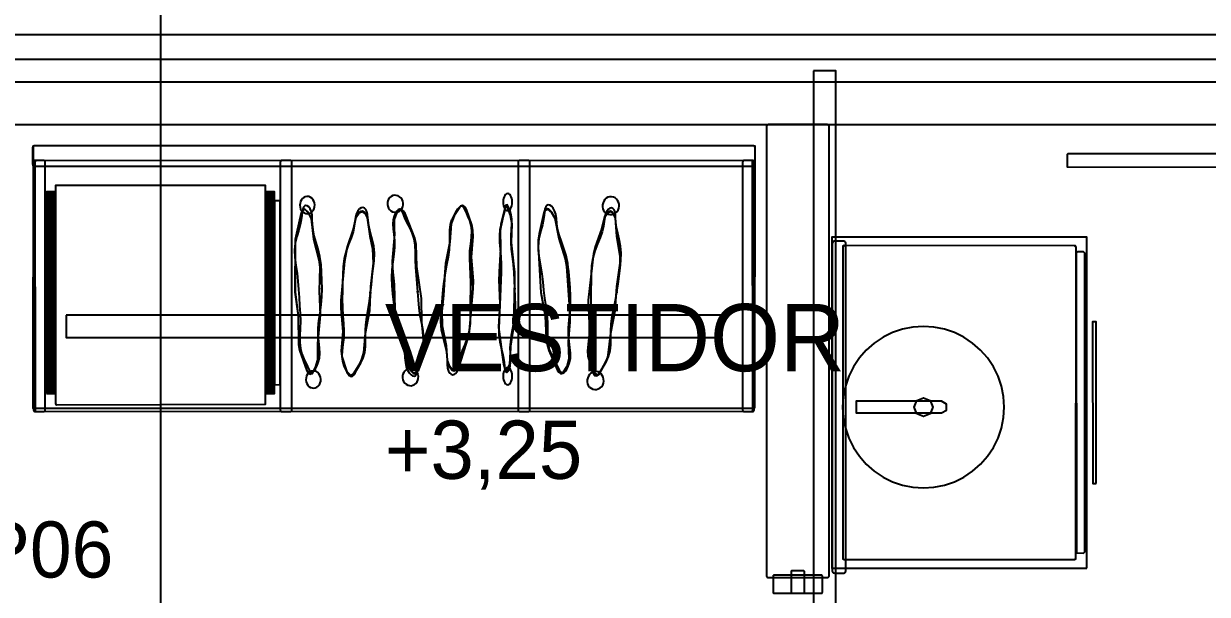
# Model space of a CAD drawing. Header units: metres. Extents: x 132.4 to 143.6, y -13.7 to 1.5.
# Drawn here: x 137.695 to 140.333, y -7.147 to -5.875 of the extents above; entities that cross this region are included whole.
import ezdxf

# ---------------------------------------------------------------- set-up
doc = ezdxf.new("R2010")
doc.units = ezdxf.units.M
for name, color, linetype in [('CORTE', 7, 'Continuous'), ('EJES', 3, 'Continuous'), ('TEXTOS', 7, 'Continuous'), ('VISTA', 8, 'Continuous')]:
    doc.layers.add(name, color=color, linetype=linetype)

msp = doc.modelspace()

# ---------------------------------------------------------------- linework, layer by layer
at = {"layer": 'CORTE'}
msp.add_lwpolyline([(139.3511, -6.1016), (139.3508, -6.1019), (139.3504, -6.1033), (139.35, -6.1045), (139.35, -6.6324), (139.35, -7.1055), (139.3504, -7.1069), (139.3508, -7.1081), (139.3511, -7.1084), (139.3513, -7.1087), (139.3516, -7.1089), (139.3519, -7.1092), (139.3533, -7.1096), (139.3545, -7.11), (139.4236, -7.11), (139.4855, -7.11), (139.4869, -7.1096), (139.4881, -7.1092), (139.4884, -7.1089), (139.4887, -7.1087), (139.4889, -7.1084), (139.4892, -7.1081), (139.4896, -7.1069), (139.49, -7.1055), (139.49, -6.6324), (139.49, -6.1045), (139.4896, -6.1033), (139.4892, -6.1019), (139.4889, -6.1016), (139.4887, -6.1013), (139.4884, -6.1011), (139.4881, -6.1008), (139.4869, -6.1004), (139.4855, -6.1), (139.4236, -6.1), (139.3545, -6.1), (139.3533, -6.1004), (139.3519, -6.1008), (139.3516, -6.1011), (139.3513, -6.1013), (139.3511, -6.1016)], close=True, dxfattribs=at)
at = {"layer": 'EJES'}
msp.add_line((138, 0.5), (138, -13.7), dxfattribs=at)
at = {"layer": 'VISTA'}
msp.add_lwpolyline([(134.0045, -6.1), (138.7513, -6.1), (141.4491, -6.1), (141.9955, -6.1), (141.997, -6.0995), (141.9981, -6.0992), (141.9984, -6.0989), (141.9987, -6.0987), (141.9989, -6.0984), (141.9992, -6.0981), (141.9995, -6.097), (142, -6.0955), (142, -6.018), (142, -5.9045), (141.9997, -5.9034), (141.9992, -5.9019), (141.999, -5.9017), (141.9987, -5.9013), (141.9984, -5.9011), (141.9981, -5.9008), (141.997, -5.9005), (141.9955, -5.9), (138.7513, -5.9), (134.0045, -5.9)], dxfattribs=at)
for points in [[(134.22, -5.955), (134.22, -6.005), (141.78, -6.005), (141.78, -5.955), (134.22, -5.955)], [(139.455, -5.98), (139.455, -8.54), (139.505, -8.54), (139.505, -5.98), (139.455, -5.98)], [(137.7158, -6.1487), (137.7156, -6.149), (137.7153, -6.15), (137.715, -6.151), (137.715, -6.1695), (137.715, -6.189), (137.7153, -6.19), (137.7156, -6.191), (137.7158, -6.1912), (137.716, -6.1915), (137.7162, -6.1917), (137.7165, -6.1919), (137.7175, -6.1922), (137.7185, -6.1925), (138.4997, -6.1925), (139.3215, -6.1925), (139.3225, -6.1922), (139.3235, -6.1919), (139.3237, -6.1917), (139.324, -6.1915), (139.3242, -6.1912), (139.3244, -6.191), (139.3247, -6.19), (139.325, -6.189), (139.325, -6.1695), (139.325, -6.151), (139.3247, -6.15), (139.3244, -6.149), (139.3242, -6.1487), (139.324, -6.1485), (139.3237, -6.1483), (139.3235, -6.1481), (139.3225, -6.1478), (139.3215, -6.1475), (138.4997, -6.1475), (137.7185, -6.1475), (137.7175, -6.1478), (137.7165, -6.1481), (137.7162, -6.1483), (137.716, -6.1485), (137.7158, -6.1487)], [(139.324, -6.7325), (139.325, -6.1485), (137.716, -6.1475), (137.7153, -6.7322), (139.324, -6.7325)], [(140.5783, -6.195), (140.58, -6.1933), (140.58, -6.1667), (140.5783, -6.165), (140.0217, -6.165), (140.02, -6.1667), (140.0203, -6.1943), (140.5783, -6.195)], [(137.7178, -6.1812), (137.7176, -6.1815), (137.7173, -6.1825), (137.717, -6.1835), (137.717, -6.453), (137.717, -6.7365), (137.7173, -6.7375), (137.7176, -6.7385), (137.7178, -6.7387), (137.718, -6.739), (137.7182, -6.7392), (137.7185, -6.7394), (137.7195, -6.7397), (137.7205, -6.74), (137.7298, -6.74), (137.7395, -6.74), (137.7405, -6.7397), (137.7415, -6.7394), (137.7417, -6.7392), (137.742, -6.739), (137.7422, -6.7387), (137.7424, -6.7385), (137.7427, -6.7375), (137.743, -6.7365), (137.743, -6.453), (137.743, -6.1835), (137.7427, -6.1825), (137.7424, -6.1815), (137.7422, -6.1812), (137.742, -6.181), (137.7417, -6.1808), (137.7415, -6.1806), (137.7405, -6.1803), (137.7395, -6.18), (137.7298, -6.18), (137.7205, -6.18), (137.7195, -6.1803), (137.7185, -6.1806), (137.7182, -6.1808), (137.718, -6.181), (137.7178, -6.1812)], [(137.7235, -6.74), (139.3185, -6.7394), (139.32, -6.7365), (139.3194, -6.1815), (139.3165, -6.18), (137.7215, -6.1806), (137.7206, -6.1815), (137.72, -6.1835), (137.7206, -6.7385), (137.7235, -6.74)], [(137.7235, -6.74), (139.3185, -6.7394), (139.32, -6.7365), (139.3194, -6.1815), (139.3165, -6.18), (137.7215, -6.1806), (137.7206, -6.1815), (137.72, -6.1835), (137.7206, -6.7385), (137.7235, -6.74)], [(137.7217, -6.181), (137.7217, -6.1817), (137.721, -6.1817), (137.7217, -6.181)], [(137.7217, -6.181), (137.7217, -6.1817), (137.721, -6.1817), (137.7217, -6.181)], [(137.721, -6.1814), (137.7213, -6.1813), (137.721, -6.1814), (137.721, -6.1814)], [(137.721, -6.1814), (137.7213, -6.1813), (137.721, -6.1814), (137.721, -6.1814)], [(138.2678, -6.1812), (138.2676, -6.1815), (138.2673, -6.1825), (138.267, -6.1835), (138.267, -6.453), (138.267, -6.7365), (138.2673, -6.7375), (138.2676, -6.7385), (138.2678, -6.7387), (138.268, -6.739), (138.2682, -6.7392), (138.2685, -6.7394), (138.2695, -6.7397), (138.2705, -6.74), (138.2798, -6.74), (138.2895, -6.74), (138.2905, -6.7397), (138.2915, -6.7394), (138.2917, -6.7392), (138.292, -6.739), (138.2922, -6.7387), (138.2924, -6.7385), (138.2927, -6.7375), (138.293, -6.7365), (138.293, -6.453), (138.293, -6.1835), (138.2927, -6.1825), (138.2924, -6.1815), (138.2922, -6.1812), (138.292, -6.181), (138.2917, -6.1808), (138.2915, -6.1806), (138.2905, -6.1803), (138.2895, -6.18), (138.2798, -6.18), (138.2705, -6.18), (138.2695, -6.1803), (138.2685, -6.1806), (138.2682, -6.1808), (138.268, -6.181), (138.2678, -6.1812)], [(138.7978, -6.1812), (138.7976, -6.1815), (138.7973, -6.1825), (138.797, -6.1835), (138.797, -6.453), (138.797, -6.7365), (138.7973, -6.7375), (138.7976, -6.7385), (138.7978, -6.7387), (138.798, -6.739), (138.7982, -6.7392), (138.7985, -6.7394), (138.7995, -6.7397), (138.8005, -6.74), (138.8098, -6.74), (138.8195, -6.74), (138.8205, -6.7397), (138.8215, -6.7394), (138.8217, -6.7392), (138.822, -6.739), (138.8222, -6.7387), (138.8224, -6.7385), (138.8227, -6.7375), (138.823, -6.7365), (138.823, -6.453), (138.823, -6.1835), (138.8227, -6.1825), (138.8224, -6.1815), (138.8222, -6.1812), (138.822, -6.181), (138.8217, -6.1808), (138.8215, -6.1806), (138.8205, -6.1803), (138.8195, -6.18), (138.8098, -6.18), (138.8005, -6.18), (138.7995, -6.1803), (138.7985, -6.1806), (138.7982, -6.1808), (138.798, -6.181), (138.7978, -6.1812)], [(139.2978, -6.1812), (139.2976, -6.1815), (139.2973, -6.1825), (139.297, -6.1835), (139.297, -6.453), (139.297, -6.7365), (139.2973, -6.7375), (139.2976, -6.7385), (139.2978, -6.7387), (139.298, -6.739), (139.2982, -6.7392), (139.2985, -6.7394), (139.2995, -6.7397), (139.3005, -6.74), (139.3098, -6.74), (139.3195, -6.74), (139.3205, -6.7397), (139.3215, -6.7394), (139.3217, -6.7392), (139.322, -6.739), (139.3222, -6.7387), (139.3224, -6.7385), (139.3227, -6.7375), (139.323, -6.7365), (139.323, -6.453), (139.323, -6.1835), (139.3227, -6.1825), (139.3224, -6.1815), (139.3222, -6.1812), (139.322, -6.181), (139.3217, -6.1808), (139.3215, -6.1806), (139.3205, -6.1803), (139.3195, -6.18), (139.3098, -6.18), (139.3005, -6.18), (139.2995, -6.1803), (139.2985, -6.1806), (139.2982, -6.1808), (139.298, -6.181), (139.2978, -6.1812)], [(139.3183, -6.181), (139.319, -6.1817), (139.3183, -6.1817), (139.3183, -6.181)], [(139.3183, -6.181), (139.319, -6.1817), (139.3183, -6.1817), (139.3183, -6.181)], [(137.746, -6.6999), (137.7479, -6.7), (137.748, -6.2501), (137.7461, -6.2501), (137.746, -6.6999)], [(137.746, -6.6999), (137.7479, -6.7), (137.748, -6.2501), (137.7461, -6.2501), (137.746, -6.6999)], [(137.746, -6.6999), (137.7479, -6.7), (137.748, -6.2501), (137.7461, -6.2501), (137.746, -6.6999)], [(137.748, -6.6999), (137.7579, -6.7), (137.758, -6.2501), (137.7481, -6.2501), (137.748, -6.6999)], [(137.748, -6.6999), (137.7579, -6.7), (137.758, -6.2501), (137.7481, -6.2501), (137.748, -6.6999)], [(137.748, -6.6999), (137.7579, -6.7), (137.758, -6.2501), (137.7481, -6.2501), (137.748, -6.6999)], [(137.748, -6.6999), (137.7579, -6.7), (137.758, -6.2501), (137.7481, -6.2501), (137.748, -6.6999)], [(137.748, -6.6999), (137.7579, -6.7), (137.758, -6.2501), (137.7481, -6.2501), (137.748, -6.6999)], [(137.748, -6.6999), (137.7579, -6.7), (137.758, -6.2501), (137.7481, -6.2501), (137.748, -6.6999)], [(137.752, -6.6999), (137.7539, -6.7), (137.754, -6.2501), (137.7521, -6.2501), (137.752, -6.6999)], [(137.752, -6.6999), (137.7539, -6.7), (137.754, -6.2501), (137.7521, -6.2501), (137.752, -6.6999)], [(137.752, -6.6999), (137.7539, -6.7), (137.754, -6.2501), (137.7521, -6.2501), (137.752, -6.6999)], [(137.754, -6.6999), (137.7629, -6.7), (137.763, -6.2501), (137.7541, -6.2501), (137.754, -6.6999)], [(137.754, -6.6999), (137.7629, -6.7), (137.763, -6.2501), (137.7541, -6.2501), (137.754, -6.6999)], [(137.754, -6.6999), (137.7629, -6.7), (137.763, -6.2501), (137.7541, -6.2501), (137.754, -6.6999)], [(137.754, -6.6999), (137.7629, -6.7), (137.763, -6.2501), (137.7541, -6.2501), (137.754, -6.6999)], [(137.754, -6.6999), (137.7629, -6.7), (137.763, -6.2501), (137.7541, -6.2501), (137.754, -6.6999)], [(137.754, -6.6999), (137.7629, -6.7), (137.763, -6.2501), (137.7541, -6.2501), (137.754, -6.6999)], [(137.758, -6.6999), (137.7619, -6.7), (137.762, -6.2501), (137.7581, -6.2501), (137.758, -6.6999)], [(137.758, -6.6999), (137.7619, -6.7), (137.762, -6.2501), (137.7581, -6.2501), (137.758, -6.6999)], [(137.758, -6.6999), (137.7619, -6.7), (137.762, -6.2501), (137.7581, -6.2501), (137.758, -6.6999)], [(137.758, -6.6999), (137.7619, -6.7), (137.762, -6.2501), (137.7581, -6.2501), (137.758, -6.6999)], [(137.758, -6.6999), (137.7619, -6.7), (137.762, -6.2501), (137.7581, -6.2501), (137.758, -6.6999)], [(137.758, -6.6999), (137.7619, -6.7), (137.762, -6.2501), (137.7581, -6.2501), (137.758, -6.6999)], [(137.762, -6.6999), (137.7639, -6.7), (137.764, -6.2501), (137.7621, -6.2501), (137.762, -6.6999)], [(137.762, -6.6999), (137.7639, -6.7), (137.764, -6.2501), (137.7621, -6.2501), (137.762, -6.6999)], [(137.762, -6.6999), (137.7639, -6.7), (137.764, -6.2501), (137.7621, -6.2501), (137.762, -6.6999)], [(137.7662, -6.7238), (137.769, -6.725), (138.2338, -6.7238), (138.2338, -6.2362), (137.7662, -6.2362), (137.7662, -6.7238)], [(137.7662, -6.7238), (137.769, -6.725), (138.2338, -6.7238), (138.2338, -6.2362), (137.7662, -6.2362), (137.7662, -6.7238)], [(137.7662, -6.7238), (137.769, -6.725), (138.2338, -6.7238), (138.2338, -6.2362), (137.7662, -6.2362), (137.7662, -6.7238)], [(137.7667, -6.2367), (137.7665, -6.2372), (137.7665, -6.2365), (137.7667, -6.2367)], [(137.7667, -6.2367), (137.7665, -6.2372), (137.7665, -6.2365), (137.7667, -6.2367)], [(137.7667, -6.2367), (137.7665, -6.2372), (137.7665, -6.2365), (137.7667, -6.2367)], [(138.2333, -6.2367), (138.2328, -6.2365), (138.2335, -6.2365), (138.2333, -6.2367)], [(138.2333, -6.2367), (138.2328, -6.2365), (138.2335, -6.2365), (138.2333, -6.2367)], [(138.2333, -6.2367), (138.2328, -6.2365), (138.2335, -6.2365), (138.2333, -6.2367)], [(138.236, -6.6999), (138.2379, -6.7), (138.238, -6.2501), (138.2361, -6.2501), (138.236, -6.6999)], [(138.236, -6.6999), (138.2379, -6.7), (138.238, -6.2501), (138.2361, -6.2501), (138.236, -6.6999)], [(138.236, -6.6999), (138.2379, -6.7), (138.238, -6.2501), (138.2361, -6.2501), (138.236, -6.6999)], [(138.237, -6.6999), (138.2459, -6.7), (138.246, -6.2501), (138.2371, -6.2501), (138.237, -6.6999)], [(138.237, -6.6999), (138.2459, -6.7), (138.246, -6.2501), (138.2371, -6.2501), (138.237, -6.6999)], [(138.237, -6.6999), (138.2459, -6.7), (138.246, -6.2501), (138.2371, -6.2501), (138.237, -6.6999)], [(138.237, -6.6999), (138.2459, -6.7), (138.246, -6.2501), (138.2371, -6.2501), (138.237, -6.6999)], [(138.237, -6.6999), (138.2459, -6.7), (138.246, -6.2501), (138.2371, -6.2501), (138.237, -6.6999)], [(138.237, -6.6999), (138.2459, -6.7), (138.246, -6.2501), (138.2371, -6.2501), (138.237, -6.6999)], [(138.238, -6.6999), (138.2419, -6.7), (138.242, -6.2501), (138.2381, -6.2501), (138.238, -6.6999)], [(138.238, -6.6999), (138.2419, -6.7), (138.242, -6.2501), (138.2381, -6.2501), (138.238, -6.6999)], [(138.238, -6.6999), (138.2419, -6.7), (138.242, -6.2501), (138.2381, -6.2501), (138.238, -6.6999)], [(138.238, -6.6999), (138.2419, -6.7), (138.242, -6.2501), (138.2381, -6.2501), (138.238, -6.6999)], [(138.238, -6.6999), (138.2419, -6.7), (138.242, -6.2501), (138.2381, -6.2501), (138.238, -6.6999)], [(138.238, -6.6999), (138.2419, -6.7), (138.242, -6.2501), (138.2381, -6.2501), (138.238, -6.6999)], [(138.242, -6.6999), (138.2519, -6.7), (138.252, -6.2501), (138.2421, -6.2501), (138.242, -6.6999)], [(138.242, -6.6999), (138.2519, -6.7), (138.252, -6.2501), (138.2421, -6.2501), (138.242, -6.6999)], [(138.242, -6.6999), (138.2519, -6.7), (138.252, -6.2501), (138.2421, -6.2501), (138.242, -6.6999)], [(138.242, -6.6999), (138.2519, -6.7), (138.252, -6.2501), (138.2421, -6.2501), (138.242, -6.6999)], [(138.242, -6.6999), (138.2519, -6.7), (138.252, -6.2501), (138.2421, -6.2501), (138.242, -6.6999)], [(138.242, -6.6999), (138.2519, -6.7), (138.252, -6.2501), (138.2421, -6.2501), (138.242, -6.6999)], [(138.246, -6.6999), (138.2479, -6.7), (138.248, -6.2501), (138.2461, -6.2501), (138.246, -6.6999)], [(138.246, -6.6999), (138.2479, -6.7), (138.248, -6.2501), (138.2461, -6.2501), (138.246, -6.6999)], [(138.246, -6.6999), (138.2479, -6.7), (138.248, -6.2501), (138.2461, -6.2501), (138.246, -6.6999)], [(138.252, -6.6999), (138.2539, -6.7), (138.254, -6.2501), (138.2521, -6.2501), (138.252, -6.6999)], [(138.252, -6.6999), (138.2539, -6.7), (138.254, -6.2501), (138.2521, -6.2501), (138.252, -6.6999)], [(138.252, -6.6999), (138.2539, -6.7), (138.254, -6.2501), (138.2521, -6.2501), (138.252, -6.6999)], [(137.743, -6.6799), (137.7459, -6.68), (137.746, -6.2701), (137.7431, -6.2701), (137.743, -6.6799)], [(137.743, -6.6799), (137.7459, -6.68), (137.746, -6.2701), (137.7431, -6.2701), (137.743, -6.6799)], [(137.743, -6.6799), (137.7459, -6.68), (137.746, -6.2701), (137.7431, -6.2701), (137.743, -6.6799)], [(137.765, -6.6799), (137.765, -6.2701), (137.764, -6.2701), (137.765, -6.6799)], [(137.765, -6.6799), (137.765, -6.2701), (137.764, -6.2701), (137.765, -6.6799)], [(137.765, -6.6799), (137.765, -6.2701), (137.764, -6.2701), (137.765, -6.6799)], [(138.236, -6.6799), (138.236, -6.2701), (138.235, -6.2701), (138.236, -6.6799)], [(138.236, -6.6799), (138.236, -6.2701), (138.235, -6.2701), (138.236, -6.6799)], [(138.236, -6.6799), (138.236, -6.2701), (138.235, -6.2701), (138.236, -6.6799)], [(138.254, -6.6799), (138.2669, -6.68), (138.267, -6.2701), (138.2541, -6.2701), (138.254, -6.6799)], [(138.254, -6.6799), (138.2669, -6.68), (138.267, -6.2701), (138.2541, -6.2701), (138.254, -6.6799)], [(138.254, -6.6799), (138.2669, -6.68), (138.267, -6.2701), (138.2541, -6.2701), (138.254, -6.6799)], [(138.3227, -6.2608), (138.3193, -6.2624), (138.3163, -6.2648), (138.3139, -6.2679), (138.3121, -6.2716), (138.3109, -6.2757), (138.3105, -6.28), (138.311, -6.2842), (138.3123, -6.2883), (138.3144, -6.2919), (138.3173, -6.2948), (138.3205, -6.297), (138.3241, -6.2983), (138.3278, -6.2987), (138.3314, -6.2981), (138.3349, -6.2965), (138.338, -6.2941), (138.3406, -6.291), (138.3425, -6.2873), (138.3435, -6.2832), (138.3437, -6.2789), (138.343, -6.2747), (138.3416, -6.2707), (138.3395, -6.2671), (138.3369, -6.2641), (138.3337, -6.2619), (138.3302, -6.2606), (138.3264, -6.2602), (138.3227, -6.2608)], [(138.5176, -6.2585), (138.514, -6.2603), (138.5108, -6.2628), (138.5083, -6.2661), (138.5065, -6.2698), (138.5056, -6.2739), (138.5055, -6.2782), (138.5063, -6.2823), (138.508, -6.2862), (138.5104, -6.2896), (138.5134, -6.2923), (138.5169, -6.2943), (138.5208, -6.2954), (138.5248, -6.2955), (138.5287, -6.2947), (138.5323, -6.293), (138.5354, -6.2904), (138.5379, -6.2872), (138.5397, -6.2834), (138.5407, -6.2793), (138.5408, -6.2751), (138.54, -6.2709), (138.5383, -6.267), (138.5359, -6.2636), (138.5328, -6.2609), (138.5293, -6.2589), (138.5254, -6.2579), (138.5215, -6.2577), (138.5176, -6.2585)], [(138.7713, -6.2544), (138.7691, -6.2558), (138.7672, -6.2581), (138.7656, -6.2611), (138.7644, -6.2647), (138.7636, -6.2687), (138.7634, -6.2729), (138.7636, -6.2771), (138.7644, -6.2811), (138.7656, -6.2846), (138.7672, -6.2877), (138.7691, -6.2899), (138.7713, -6.2914), (138.7736, -6.2919), (138.7759, -6.2914), (138.7781, -6.2899), (138.7801, -6.2877), (138.7817, -6.2846), (138.7828, -6.2811), (138.7836, -6.2771), (138.7838, -6.2729), (138.7836, -6.2687), (138.7828, -6.2647), (138.7817, -6.2611), (138.7801, -6.2581), (138.7781, -6.2558), (138.7759, -6.2544), (138.7736, -6.2539), (138.7713, -6.2544)], [(139.0007, -6.2609), (138.9966, -6.262), (138.993, -6.2641), (138.9901, -6.267), (138.9879, -6.2706), (138.9862, -6.2746), (138.9852, -6.279), (138.9848, -6.2834), (138.9855, -6.2877), (138.9873, -6.2917), (138.9901, -6.2951), (138.9937, -6.2978), (138.9976, -6.2997), (139.0016, -6.3005), (139.0057, -6.3004), (139.0096, -6.2992), (139.0135, -6.2972), (139.017, -6.2943), (139.0198, -6.2908), (139.0216, -6.2867), (139.0221, -6.2823), (139.0217, -6.2778), (139.0203, -6.2734), (139.0183, -6.2695), (139.0158, -6.2661), (139.0128, -6.2635), (139.0091, -6.2617), (139.005, -6.2608), (139.0007, -6.2609)], [(138.3214, -6.2813), (138.319, -6.2842), (138.3172, -6.2888), (138.3159, -6.295), (138.3151, -6.3029), (138.3138, -6.3124), (138.3115, -6.3233), (138.3079, -6.3357), (138.3037, -6.3494), (138.3003, -6.3643), (138.2989, -6.38), (138.2997, -6.3965), (138.3019, -6.4137), (138.3044, -6.4313), (138.3063, -6.4493), (138.3076, -6.4675), (138.3088, -6.4857), (138.3101, -6.5037), (138.3114, -6.5214), (138.312, -6.5386), (138.3116, -6.5551), (138.3107, -6.5709), (138.3105, -6.5856), (138.3119, -6.5992), (138.3152, -6.6114), (138.3197, -6.6222), (138.3242, -6.6314), (138.3279, -6.6391), (138.3305, -6.6452), (138.3327, -6.6496), (138.3348, -6.6523), (138.3372, -6.6532), (138.3398, -6.6521), (138.3424, -6.6493), (138.3452, -6.6447), (138.3484, -6.6384), (138.3515, -6.6304), (138.354, -6.6208), (138.355, -6.6098), (138.3543, -6.5975), (138.3525, -6.584), (138.3511, -6.5694), (138.3512, -6.5537), (138.353, -6.5372), (138.3557, -6.5199), (138.3582, -6.5021), (138.3596, -6.4839), (138.3599, -6.4657), (138.3596, -6.4474), (138.3589, -6.4294), (138.3577, -6.4117), (138.3554, -6.3945), (138.3517, -6.3781), (138.3471, -6.3626), (138.3428, -6.348), (138.3399, -6.3346), (138.3386, -6.3224), (138.3383, -6.3115), (138.3378, -6.3021), (138.3363, -6.2943), (138.3337, -6.2881), (138.3305, -6.2837), (138.3272, -6.2811), (138.3242, -6.2803), (138.3214, -6.2813)], [(138.2997, -6.4735), (138.3069, -6.5267), (138.3073, -6.5901), (138.31, -6.6034), (138.326, -6.649), (138.3285, -6.6533), (138.3343, -6.6568), (138.3268, -6.6486), (138.3081, -6.59), (138.3076, -6.5267), (138.3005, -6.4735), (138.3005, -6.3568), (138.31, -6.3202), (138.3142, -6.297), (138.3173, -6.291), (138.3214, -6.289), (138.3294, -6.2965), (138.3356, -6.31), (138.3409, -6.3554), (138.3527, -6.4013), (138.3548, -6.4182), (138.3537, -6.4716), (138.356, -6.525), (138.3496, -6.5885), (138.3499, -6.6248), (138.3447, -6.6418), (138.3369, -6.6558), (138.3454, -6.6422), (138.3507, -6.6249), (138.3504, -6.5886), (138.3568, -6.525), (138.3544, -6.4716), (138.3556, -6.4181), (138.3535, -6.4011), (138.3417, -6.3552), (138.3363, -6.3097), (138.3301, -6.2961), (138.3214, -6.2883), (138.3183, -6.2893), (138.3156, -6.2921), (138.3135, -6.2967), (138.3027, -6.3431), (138.2998, -6.3566), (138.2997, -6.4735)], [(138.3156, -6.2922), (138.3172, -6.2911), (138.3162, -6.2926), (138.3156, -6.2922)], [(138.3173, -6.291), (138.3184, -6.2893), (138.3188, -6.29), (138.3173, -6.291)], [(138.3188, -6.2899), (138.3188, -6.29), (138.3188, -6.29), (138.3188, -6.2899)], [(138.4017, -6.5104), (138.4061, -6.5616), (138.4029, -6.6049), (138.4038, -6.6172), (138.4064, -6.6282), (138.4154, -6.652), (138.4207, -6.6596), (138.4241, -6.6607), (138.4274, -6.66), (138.4303, -6.6575), (138.4414, -6.64), (138.4505, -6.6204), (138.4531, -6.6084), (138.457, -6.5652), (138.4664, -6.5149), (138.4684, -6.4609), (138.475, -6.4089), (138.4753, -6.3925), (138.4734, -6.3768), (138.4669, -6.3484), (138.4617, -6.308), (138.4561, -6.2969), (138.4498, -6.2929), (138.4462, -6.2935), (138.4425, -6.296), (138.4354, -6.3062), (138.4291, -6.3336), (138.4156, -6.3727), (138.412, -6.3881), (138.4101, -6.4043), (138.4016, -6.4924), (138.4017, -6.5104)], [(138.4161, -6.6516), (138.4046, -6.617), (138.4069, -6.5616), (138.4024, -6.4925), (138.4109, -6.4044), (138.4164, -6.373), (138.4298, -6.3338), (138.4362, -6.3065), (138.443, -6.2966), (138.4497, -6.2937), (138.4555, -6.2975), (138.4609, -6.3082), (138.4662, -6.3485), (138.4726, -6.3769), (138.4742, -6.4088), (138.4677, -6.4609), (138.4656, -6.5148), (138.4562, -6.5651), (138.4524, -6.6083), (138.4456, -6.6306), (138.4297, -6.6569), (138.4241, -6.6599), (138.4161, -6.6516)], [(138.4511, -6.2851), (138.4509, -6.285), (138.4474, -6.2857), (138.4437, -6.2882), (138.44, -6.2926), (138.4369, -6.2986), (138.4347, -6.3065), (138.4333, -6.3159), (138.4318, -6.3268), (138.4292, -6.3391), (138.4249, -6.3525), (138.4193, -6.367), (138.4137, -6.3825), (138.4124, -6.3876), (138.4094, -6.399), (138.407, -6.4163), (138.4061, -6.4342), (138.4057, -6.4525), (138.4052, -6.4709), (138.4049, -6.4894), (138.4053, -6.5078), (138.4065, -6.5258), (138.408, -6.5433), (138.4089, -6.5601), (138.4084, -6.5759), (138.4066, -6.5906), (138.4049, -6.6043), (138.4044, -6.6167), (138.4058, -6.6279), (138.4088, -6.6377), (138.4125, -6.646), (138.4159, -6.6525), (138.4189, -6.6573), (138.4217, -6.6603), (138.4244, -6.6615), (138.4246, -6.6615), (138.4276, -6.6608), (138.4305, -6.6583), (138.4335, -6.654), (138.437, -6.648), (138.4414, -6.6404), (138.4466, -6.6312), (138.4516, -6.6204), (138.4553, -6.6082), (138.457, -6.5945), (138.4571, -6.5796), (138.4568, -6.5636), (138.457, -6.5586), (138.4575, -6.5469), (138.4596, -6.5296), (138.4626, -6.5118), (138.4656, -6.4937), (138.468, -6.4753), (138.4699, -6.457), (138.4719, -6.4388), (138.4742, -6.421), (138.4761, -6.4037), (138.4767, -6.3869), (138.4752, -6.3709), (138.4719, -6.3558), (138.468, -6.3418), (138.4647, -6.3291), (138.4628, -6.318), (138.4619, -6.3084), (138.4611, -6.3004), (138.4597, -6.294), (138.4574, -6.2893), (138.4543, -6.2862), (138.4511, -6.2851)], [(138.4444, -6.2953), (138.443, -6.2965), (138.4426, -6.296), (138.4444, -6.2953)], [(138.4448, -6.295), (138.4463, -6.2936), (138.4465, -6.2943), (138.4448, -6.295)], [(138.4467, -6.2942), (138.4467, -6.2943), (138.4465, -6.2943), (138.4467, -6.2942)], [(138.5294, -6.2898), (138.5265, -6.2928), (138.5236, -6.2976), (138.5207, -6.304), (138.5185, -6.3121), (138.5176, -6.3217), (138.5182, -6.3326), (138.5199, -6.3449), (138.5214, -6.3583), (138.5215, -6.3731), (138.52, -6.389), (138.5175, -6.4058), (138.5154, -6.4234), (138.5146, -6.4413), (138.5153, -6.4595), (138.5169, -6.4777), (138.5189, -6.4959), (138.5212, -6.5139), (138.5244, -6.5315), (138.5287, -6.5485), (138.5338, -6.5646), (138.5387, -6.5799), (138.5422, -6.5944), (138.5441, -6.6078), (138.5448, -6.62), (138.5456, -6.6309), (138.5474, -6.6403), (138.5505, -6.6479), (138.5544, -6.6538), (138.5583, -6.658), (138.5618, -6.6605), (138.5649, -6.6612), (138.5676, -6.66), (138.5698, -6.6571), (138.5715, -6.6524), (138.5727, -6.6461), (138.5741, -6.6382), (138.5762, -6.6286), (138.5793, -6.6173), (138.5829, -6.6047), (138.5857, -6.5908), (138.5865, -6.5759), (138.5851, -6.5602), (138.582, -6.5438), (138.5788, -6.5267), (138.5762, -6.5091), (138.5746, -6.4911), (138.5732, -6.4728), (138.5717, -6.4545), (138.5701, -6.4365), (138.5688, -6.4188), (138.5682, -6.4015), (138.5681, -6.3849), (138.5674, -6.3692), (138.5652, -6.3546), (138.561, -6.3413), (138.5555, -6.3294), (138.55, -6.3189), (138.5455, -6.3099), (138.5423, -6.3023), (138.54, -6.2963), (138.5377, -6.292), (138.5352, -6.2894), (138.5323, -6.2887), (138.5294, -6.2898)], [(138.5162, -6.4045), (138.5223, -6.5107), (138.5248, -6.5281), (138.5388, -6.5759), (138.5461, -6.6262), (138.5495, -6.6353), (138.5573, -6.6485), (138.5636, -6.6552), (138.5667, -6.6559), (138.5668, -6.6559), (138.5699, -6.6547), (138.5724, -6.6517), (138.5742, -6.647), (138.5855, -6.5998), (138.5867, -6.5862), (138.5826, -6.5401), (138.5818, -6.4876), (138.5715, -6.4167), (138.5698, -6.3678), (138.5666, -6.3535), (138.5467, -6.3018), (138.5441, -6.2958), (138.5378, -6.2892), (138.5347, -6.2885), (138.5346, -6.2885), (138.5318, -6.2896), (138.526, -6.2973), (138.523, -6.3038), (138.5208, -6.3118), (138.5201, -6.3212), (138.5212, -6.3441), (138.5162, -6.4045)], [(138.5395, -6.5757), (138.5255, -6.5279), (138.5231, -6.5106), (138.5212, -6.4566), (138.5175, -6.4215), (138.5169, -6.4045), (138.5217, -6.3576), (138.5216, -6.312), (138.5267, -6.2978), (138.5347, -6.2893), (138.5404, -6.2922), (138.546, -6.3021), (138.5658, -6.3538), (138.569, -6.368), (138.5707, -6.4168), (138.581, -6.4876), (138.5818, -6.5401), (138.5859, -6.5862), (138.5821, -6.6121), (138.5734, -6.6468), (138.5694, -6.654), (138.564, -6.6545), (138.5612, -6.6521), (138.5469, -6.626), (138.5395, -6.5757)], [(138.5319, -6.29), (138.5319, -6.29), (138.5321, -6.2898), (138.5319, -6.29)], [(138.5331, -6.2896), (138.5323, -6.2902), (138.5321, -6.2898), (138.5331, -6.2896)], [(138.5346, -6.2886), (138.5347, -6.2893), (138.5335, -6.2894), (138.5346, -6.2886)], [(138.5347, -6.2885), (138.5347, -6.2885), (138.5347, -6.2885), (138.5347, -6.2885)], [(138.5378, -6.2892), (138.5378, -6.2892), (138.5378, -6.2892), (138.5378, -6.2892)], [(138.6709, -6.2813), (138.6682, -6.2821), (138.6654, -6.2846), (138.662, -6.2889), (138.658, -6.2949), (138.6534, -6.3026), (138.6489, -6.3118), (138.6488, -6.3121), (138.6454, -6.3226), (138.6438, -6.3349), (138.6437, -6.3486), (138.6439, -6.3635), (138.6433, -6.3794), (138.641, -6.396), (138.6376, -6.4133), (138.6341, -6.4311), (138.6314, -6.4493), (138.6295, -6.4678), (138.628, -6.4863), (138.6262, -6.5046), (138.6247, -6.5225), (138.6243, -6.54), (138.6257, -6.5568), (138.629, -6.5729), (138.6329, -6.588), (138.6362, -6.602), (138.6381, -6.6146), (138.6386, -6.6257), (138.6389, -6.6352), (138.6399, -6.6432), (138.642, -6.6495), (138.6448, -6.654), (138.6471, -6.656), (138.648, -6.6568), (138.6512, -6.6579), (138.6544, -6.6572), (138.6577, -6.6547), (138.6607, -6.6504), (138.6631, -6.6444), (138.6648, -6.6365), (138.6665, -6.6271), (138.6666, -6.6267), (138.6691, -6.6162), (138.6733, -6.6039), (138.6788, -6.5904), (138.6843, -6.5758), (138.6884, -6.5601), (138.6905, -6.5435), (138.691, -6.526), (138.6909, -6.508), (138.6911, -6.4896), (138.6914, -6.471), (138.6915, -6.4525), (138.6908, -6.4341), (138.6897, -6.416), (138.689, -6.3984), (138.6896, -6.3816), (138.6913, -6.3658), (138.6932, -6.351), (138.6938, -6.3373), (138.6924, -6.3249), (138.6892, -6.3137), (138.6852, -6.304), (138.6815, -6.296), (138.6785, -6.2896), (138.6759, -6.285), (138.6743, -6.2832), (138.6735, -6.2823), (138.6709, -6.2813)], [(138.6266, -6.5162), (138.626, -6.5332), (138.6276, -6.5497), (138.6365, -6.5936), (138.6388, -6.626), (138.644, -6.6402), (138.6503, -6.6477), (138.6536, -6.6488), (138.6572, -6.648), (138.6603, -6.6449), (138.6572, -6.648), (138.6493, -6.6457), (138.6447, -6.6397), (138.6396, -6.6258), (138.6373, -6.5935), (138.6284, -6.5496), (138.6273, -6.5163), (138.6317, -6.4811), (138.6355, -6.4098), (138.6452, -6.3614), (138.6486, -6.3215), (138.6554, -6.3019), (138.6667, -6.2839), (138.6593, -6.294), (138.6548, -6.3015), (138.6478, -6.3213), (138.6444, -6.3612), (138.6348, -6.4096), (138.6266, -6.5162)], [(138.6593, -6.294), (138.6593, -6.294), (138.6593, -6.294), (138.6593, -6.294)], [(138.6608, -6.6455), (138.6667, -6.6352), (138.6876, -6.5684), (138.6968, -6.4664), (138.6972, -6.4483), (138.6932, -6.3957), (138.6967, -6.3495), (138.6961, -6.336), (138.6936, -6.3237), (138.6817, -6.2891), (138.6792, -6.2845), (138.6762, -6.2816), (138.6729, -6.2805), (138.6697, -6.2813), (138.6673, -6.2844), (138.6697, -6.2813), (138.6757, -6.2823), (138.681, -6.2895), (138.6953, -6.3361), (138.6924, -6.3957), (138.696, -6.4664), (138.6868, -6.5682), (138.6608, -6.6455)], [(138.6762, -6.2817), (138.6762, -6.2817), (138.6762, -6.2816), (138.6762, -6.2817)], [(138.7545, -6.4282), (138.7562, -6.5), (138.7534, -6.5508), (138.7543, -6.5664), (138.7645, -6.6342), (138.7674, -6.6448), (138.7692, -6.6475), (138.771, -6.6485), (138.7712, -6.6485), (138.773, -6.6475), (138.7749, -6.6448), (138.7788, -6.6342), (138.7808, -6.5942), (138.7873, -6.5509), (138.7895, -6.446), (138.7893, -6.4282), (138.7877, -6.4106), (138.7833, -6.3773), (138.7825, -6.3619), (138.7834, -6.3218), (138.7821, -6.311), (138.7779, -6.294), (138.7746, -6.2834), (138.7712, -6.2797), (138.7691, -6.2807), (138.7678, -6.2834), (138.7584, -6.3218), (138.7564, -6.3474), (138.7574, -6.3774), (138.7545, -6.4282)], [(138.7883, -6.5372), (138.7902, -6.52), (138.7908, -6.5022), (138.7905, -6.4841), (138.7898, -6.4658), (138.789, -6.4475), (138.788, -6.4294), (138.7865, -6.4116), (138.7844, -6.3943), (138.7824, -6.3778), (138.7812, -6.3621), (138.7812, -6.3474), (138.7821, -6.3339), (138.7829, -6.3216), (138.7829, -6.3106), (138.7816, -6.3012), (138.7794, -6.2934), (138.7771, -6.2872), (138.775, -6.2828), (138.7732, -6.28), (138.7715, -6.2791), (138.7699, -6.2801), (138.7687, -6.283), (138.7685, -6.2836), (138.7675, -6.2875), (138.7663, -6.2937), (138.7645, -6.3015), (138.762, -6.3109), (138.7591, -6.3218), (138.7565, -6.3341), (138.7551, -6.3477), (138.7554, -6.3624), (138.7568, -6.378), (138.7577, -6.3871), (138.7584, -6.3945), (138.7592, -6.4117), (138.7591, -6.4294), (138.7583, -6.4475), (138.7575, -6.4658), (138.7568, -6.4841), (138.7563, -6.5021), (138.7555, -6.5199), (138.7545, -6.5371), (138.7538, -6.5537), (138.7542, -6.5694), (138.7561, -6.5842), (138.759, -6.5977), (138.7622, -6.61), (138.7646, -6.6209), (138.766, -6.6303), (138.7667, -6.6381), (138.7672, -6.6443), (138.7682, -6.6488), (138.7696, -6.6516), (138.7715, -6.6525), (138.7735, -6.6516), (138.7754, -6.6488), (138.7757, -6.6482), (138.7774, -6.6443), (138.779, -6.6381), (138.7801, -6.6302), (138.7803, -6.6208), (138.7798, -6.6099), (138.7795, -6.5976), (138.7803, -6.5841), (138.7824, -6.5694), (138.7854, -6.5537), (138.7869, -6.5448), (138.7883, -6.5372)], [(138.7681, -6.6443), (138.7653, -6.634), (138.7542, -6.5508), (138.757, -6.5), (138.755, -6.446), (138.7582, -6.3774), (138.7575, -6.334), (138.7685, -6.2838), (138.771, -6.2805), (138.7793, -6.3019), (138.7826, -6.3219), (138.7817, -6.3619), (138.7887, -6.446), (138.7865, -6.5508), (138.7801, -6.5942), (138.778, -6.634), (138.7718, -6.6475), (138.7681, -6.6443)], [(138.7694, -6.2809), (138.7693, -6.2811), (138.7693, -6.2811), (138.7694, -6.2809)], [(138.7701, -6.2807), (138.7698, -6.281), (138.7696, -6.2808), (138.7701, -6.2807)], [(138.7705, -6.2805), (138.7708, -6.2801), (138.771, -6.2805), (138.7705, -6.2805)], [(138.7713, -6.2798), (138.7711, -6.2798), (138.7712, -6.2797), (138.7713, -6.2798)], [(138.8473, -6.4744), (138.8572, -6.5272), (138.8595, -6.576), (138.8614, -6.5904), (138.8653, -6.6036), (138.8847, -6.6481), (138.8877, -6.6523), (138.891, -6.6548), (138.8942, -6.6554), (138.8942, -6.6554), (138.8971, -6.6543), (138.8997, -6.6513), (138.9059, -6.6402), (138.9088, -6.6321), (138.9104, -6.6226), (138.9089, -6.5862), (138.9126, -6.5395), (138.9128, -6.5223), (138.9058, -6.4157), (138.9025, -6.3988), (138.888, -6.3536), (138.8824, -6.3177), (138.8796, -6.3086), (138.872, -6.2953), (138.8653, -6.2887), (138.8621, -6.288), (138.8588, -6.2893), (138.856, -6.2922), (138.8539, -6.2969), (138.8438, -6.344), (138.8416, -6.3577), (138.8412, -6.3723), (138.8473, -6.4744)], [(138.9075, -6.4095), (138.904, -6.3923), (138.899, -6.376), (138.8934, -6.3606), (138.8884, -6.3462), (138.885, -6.3328), (138.8832, -6.3205), (138.8822, -6.3095), (138.8807, -6.3001), (138.8782, -6.2923), (138.8747, -6.2863), (138.8709, -6.2821), (138.8673, -6.2796), (138.864, -6.279), (138.8609, -6.2802), (138.8584, -6.2832), (138.8565, -6.288), (138.8554, -6.2944), (138.8546, -6.3024), (138.8534, -6.312), (138.851, -6.3233), (138.8476, -6.336), (138.844, -6.3501), (138.8418, -6.3652), (138.8417, -6.3723), (138.8417, -6.3811), (138.8436, -6.3977), (138.8467, -6.4149), (138.8496, -6.4325), (138.8519, -6.4506), (138.8538, -6.4689), (138.856, -6.4872), (138.8585, -6.5053), (138.8595, -6.5128), (138.8608, -6.5231), (138.8623, -6.5404), (138.8626, -6.5571), (138.8627, -6.573), (138.8636, -6.5879), (138.8664, -6.6014), (138.8711, -6.6135), (138.8766, -6.6241), (138.8817, -6.6332), (138.8857, -6.6408), (138.8887, -6.6468), (138.8913, -6.6511), (138.894, -6.6537), (138.8968, -6.6544), (138.8996, -6.6532), (138.9024, -6.6502), (138.9053, -6.6453), (138.9085, -6.6388), (138.9115, -6.6305), (138.9135, -6.6207), (138.9138, -6.6096), (138.9124, -6.5972), (138.9103, -6.5837), (138.9089, -6.5689), (138.9089, -6.5619), (138.9089, -6.5531), (138.9104, -6.5362), (138.9123, -6.5186), (138.9135, -6.5005), (138.9135, -6.4822), (138.9125, -6.4638), (138.9112, -6.4454), (138.9097, -6.4273), (138.9087, -6.4195), (138.9075, -6.4095)], [(138.866, -6.6033), (138.8602, -6.5759), (138.8579, -6.5271), (138.8481, -6.4743), (138.842, -6.3723), (138.8446, -6.3442), (138.8506, -6.3207), (138.8547, -6.2972), (138.8577, -6.2911), (138.8622, -6.2888), (138.8714, -6.2958), (138.8789, -6.3089), (138.8873, -6.3538), (138.9017, -6.3991), (138.905, -6.4158), (138.9121, -6.5224), (138.9081, -6.5862), (138.9097, -6.6225), (138.9052, -6.6398), (138.8955, -6.6544), (138.8914, -6.6541), (138.8854, -6.6477), (138.866, -6.6033)], [(138.8534, -6.3034), (138.8534, -6.3034), (138.8534, -6.3034), (138.8534, -6.3034)], [(138.8566, -6.2927), (138.8563, -6.2924), (138.856, -6.2923), (138.8576, -6.2911), (138.8566, -6.2927)], [(138.8563, -6.2925), (138.8563, -6.2925), (138.8563, -6.2924), (138.8563, -6.2925)], [(138.8578, -6.291), (138.8588, -6.2893), (138.859, -6.2896), (138.8593, -6.2899), (138.8578, -6.291)], [(138.8591, -6.2896), (138.8591, -6.2896), (138.859, -6.2896), (138.8591, -6.2896)], [(138.8593, -6.2899), (138.8593, -6.2899), (138.8593, -6.2899), (138.8593, -6.2899)], [(138.8621, -6.2881), (138.8621, -6.2881), (138.8621, -6.288), (138.8621, -6.2881)], [(138.8653, -6.2887), (138.8653, -6.2887), (138.8653, -6.2887), (138.8653, -6.2887)], [(138.956, -6.5611), (138.9515, -6.6042), (138.9523, -6.6166), (138.9626, -6.6516), (138.9674, -6.6592), (138.9706, -6.6604), (138.9737, -6.6597), (138.9765, -6.6572), (138.9794, -6.653), (138.9924, -6.6309), (138.9964, -6.6204), (138.9989, -6.6084), (139.0033, -6.5653), (139.0135, -6.5151), (139.0166, -6.4612), (139.0242, -6.4093), (139.0246, -6.3929), (139.0228, -6.3771), (139.0172, -6.3487), (139.0137, -6.3082), (139.0086, -6.2971), (139.0028, -6.293), (138.9993, -6.2936), (138.9957, -6.296), (138.9891, -6.3061), (138.9825, -6.3335), (138.9685, -6.3724), (138.9649, -6.3877), (138.9532, -6.4919), (138.956, -6.5611)], [(138.9633, -6.6512), (138.9531, -6.6164), (138.9522, -6.6042), (138.9568, -6.5611), (138.954, -6.4919), (138.9657, -6.3878), (138.9692, -6.3726), (138.9833, -6.3337), (138.9898, -6.3064), (138.9962, -6.2967), (139.0026, -6.2938), (139.0079, -6.2977), (139.0129, -6.3085), (139.0164, -6.3488), (139.0238, -6.3929), (139.0234, -6.4092), (139.0158, -6.4611), (139.0127, -6.515), (139.0025, -6.5651), (138.9957, -6.6202), (138.9787, -6.6525), (138.9748, -6.6581), (138.9706, -6.6596), (138.9633, -6.6512)], [(139.0014, -6.2864), (138.998, -6.2888), (138.9947, -6.2931), (138.9919, -6.299), (138.9898, -6.3068), (138.9884, -6.3161), (138.9868, -6.3268), (138.984, -6.3389), (138.9794, -6.352), (138.9736, -6.3662), (138.9677, -6.3815), (138.9631, -6.3977), (138.9605, -6.4147), (138.9595, -6.4324), (138.9593, -6.4505), (138.9591, -6.4688), (138.9589, -6.487), (138.959, -6.5052), (138.9595, -6.523), (138.9602, -6.5403), (138.9602, -6.5568), (138.959, -6.5724), (138.9568, -6.5869), (138.9548, -6.6004), (138.954, -6.6127), (138.9552, -6.6238), (138.958, -6.6335), (138.9614, -6.6417), (138.9646, -6.6482), (138.9674, -6.653), (138.9698, -6.656), (138.9723, -6.6572), (138.9751, -6.6565), (138.9778, -6.654), (138.9808, -6.6497), (138.9844, -6.6439), (138.9888, -6.6364), (138.9938, -6.6274), (138.9986, -6.6168), (139.0021, -6.6047), (139.0037, -6.5912), (139.0037, -6.5764), (139.0035, -6.5607), (139.0042, -6.5442), (139.0064, -6.5271), (139.0099, -6.5097), (139.0137, -6.4919), (139.0169, -6.4738), (139.0196, -6.4558), (139.022, -6.4379), (139.0243, -6.4203), (139.0261, -6.4032), (139.0266, -6.3866), (139.0252, -6.3708), (139.0222, -6.3558), (139.0188, -6.3419), (139.016, -6.3294), (139.0146, -6.3184), (139.0142, -6.3089), (139.0139, -6.301), (139.0129, -6.2947), (139.0109, -6.29), (139.0081, -6.287), (139.0048, -6.2857), (139.0014, -6.2864)], [(138.9958, -6.2961), (138.9976, -6.2953), (138.9962, -6.2966), (138.9958, -6.2961)], [(138.9979, -6.2951), (138.9993, -6.2937), (138.9994, -6.294), (138.9996, -6.2944), (138.9979, -6.2951)], [(138.9996, -6.294), (138.9996, -6.294), (138.9994, -6.294), (138.9996, -6.294)], [(138.9997, -6.2943), (138.9997, -6.2944), (138.9996, -6.2944), (138.9997, -6.2943)], [(138.5523, -6.3183), (138.5523, -6.3183), (138.5523, -6.3183), (138.5523, -6.3183)], [(138.7829, -6.3213), (138.7829, -6.3213), (138.7829, -6.3213), (138.7829, -6.3213)], [(138.9877, -6.3139), (138.9877, -6.3139), (138.9877, -6.3139), (138.9877, -6.3139)], [(138.9829, -6.3336), (138.9829, -6.3336), (138.9829, -6.3336), (138.9829, -6.3336)], [(139.0164, -6.3488), (139.0164, -6.3488), (139.0164, -6.3488), (139.0164, -6.3488)], [(140.0641, -7.0892), (140.0641, -6.3508), (139.4959, -6.3509), (139.4959, -7.0891), (140.0641, -7.0892)], [(138.6416, -6.3766), (138.6416, -6.3766), (138.6416, -6.3766), (138.6416, -6.3766)], [(138.8416, -6.3577), (138.8416, -6.3577), (138.8416, -6.3577), (138.8416, -6.3577)], [(139.498, -6.3617), (139.4978, -6.3619), (139.4972, -6.3638), (139.497, -6.3645), (139.497, -6.8997), (139.497, -7.0955), (139.4976, -7.0974), (139.4978, -7.0981), (139.4982, -7.0985), (139.4983, -7.0987), (139.4987, -7.099), (139.4989, -7.0992), (139.5008, -7.0998), (139.5015, -7.1), (139.5169, -7.1), (139.5225, -7.1), (139.5244, -7.0994), (139.5251, -7.0992), (139.5255, -7.0988), (139.5257, -7.0987), (139.5258, -7.0985), (139.5262, -7.0981), (139.5264, -7.0974), (139.527, -7.0955), (139.527, -6.8997), (139.527, -6.3645), (139.5268, -6.3638), (139.5262, -6.3619), (139.526, -6.3617), (139.5257, -6.3613), (139.5255, -6.3612), (139.5251, -6.3608), (139.5244, -6.3606), (139.5225, -6.36), (139.5169, -6.36), (139.5015, -6.36), (139.5008, -6.3602), (139.4989, -6.3608), (139.4987, -6.361), (139.4983, -6.3613), (139.498, -6.3617)], [(139.5235, -7.07), (140.0365, -7.07), (140.0394, -7.0685), (140.04, -6.3735), (140.0385, -6.3706), (139.5235, -6.37), (139.5206, -6.3715), (139.5206, -7.0685), (139.5235, -7.07)], [(139.5217, -6.371), (139.5217, -6.3717), (139.521, -6.3717), (139.5217, -6.371)], [(140.0383, -6.371), (140.039, -6.3717), (140.0383, -6.3717), (140.0383, -6.371)], [(140.057, -7.056), (140.06, -7.053), (140.06, -6.387), (140.057, -6.384), (140.043, -6.384), (140.04, -6.387), (140.0409, -7.0551), (140.057, -7.056)], [(140.057, -7.056), (140.06, -7.053), (140.06, -6.387), (140.057, -6.384), (140.043, -6.384), (140.04, -6.387), (140.0409, -7.0551), (140.057, -7.056)], [(138.7877, -6.4106), (138.7877, -6.4106), (138.7877, -6.4106), (138.7877, -6.4106)], [(138.9051, -6.4158), (138.9051, -6.4158), (138.905, -6.4158), (138.9051, -6.4158)], [(138.5204, -6.4567), (138.5204, -6.4567), (138.5204, -6.4567), (138.5204, -6.4567)], [(138.3596, -6.4667), (138.3605, -6.4662), (138.3605, -6.4652), (138.3596, -6.4647), (138.3587, -6.4652), (138.3587, -6.4662), (138.3596, -6.4667)], [(138.4677, -6.4763), (138.4685, -6.4758), (138.4685, -6.4748), (138.4677, -6.4743), (138.4668, -6.4748), (138.4668, -6.4758), (138.4677, -6.4763)], [(138.4672, -6.4789), (138.4672, -6.4789), (138.4672, -6.4789), (138.4672, -6.4789)], [(138.5729, -6.4738), (138.5738, -6.4733), (138.5738, -6.4723), (138.5729, -6.4718), (138.572, -6.4723), (138.572, -6.4733), (138.5729, -6.4738)], [(138.6918, -6.472), (138.6926, -6.4715), (138.6926, -6.4705), (138.6918, -6.47), (138.6909, -6.4705), (138.6909, -6.4715), (138.6918, -6.472)], [(138.7895, -6.4668), (138.7903, -6.4663), (138.7903, -6.4653), (138.7895, -6.4648), (138.7886, -6.4653), (138.7886, -6.4663), (138.7895, -6.4668)], [(138.9122, -6.4648), (138.913, -6.4643), (138.913, -6.4633), (138.9122, -6.4628), (138.9113, -6.4633), (138.9113, -6.4643), (138.9122, -6.4648)], [(139.0166, -6.4748), (139.0175, -6.4743), (139.0175, -6.4733), (139.0166, -6.4728), (139.0157, -6.4733), (139.0157, -6.4743), (139.0166, -6.4748)], [(137.79, -6.525), (137.79, -6.575), (139.25, -6.575), (139.25, -6.525), (137.79, -6.525)], [(138.6266, -6.5162), (138.6266, -6.5162), (138.6266, -6.5162), (138.6266, -6.5162)], [(139.0098, -6.5323), (139.0098, -6.5323), (139.0098, -6.5323), (139.0098, -6.5323)], [(140.085, -6.9), (140.085, -6.54), (140.077, -6.54), (140.0775, -6.9), (140.085, -6.9)], [(140.085, -6.9), (140.085, -6.54), (140.077, -6.54), (140.0775, -6.9), (140.085, -6.9)], [(139.5337, -6.6611), (139.5261, -6.6834), (139.5215, -6.7065), (139.52, -6.73), (139.5215, -6.7535), (139.5261, -6.7766), (139.5337, -6.7989), (139.5441, -6.82), (139.5572, -6.8396), (139.5727, -6.8573), (139.5904, -6.8728), (139.61, -6.8859), (139.6311, -6.8963), (139.6534, -6.9039), (139.6765, -6.9085), (139.7, -6.91), (139.7235, -6.9085), (139.7466, -6.9039), (139.7689, -6.8963), (139.79, -6.8859), (139.8096, -6.8728), (139.8273, -6.8573), (139.8428, -6.8396), (139.8559, -6.82), (139.8663, -6.7989), (139.8739, -6.7766), (139.8785, -6.7535), (139.88, -6.73), (139.8785, -6.7065), (139.8739, -6.6834), (139.8663, -6.6611), (139.8559, -6.64), (139.8428, -6.6204), (139.8273, -6.6027), (139.8096, -6.5872), (139.79, -6.5741), (139.7689, -6.5637), (139.7466, -6.5561), (139.7235, -6.5515), (139.7, -6.55), (139.6765, -6.5515), (139.6534, -6.5561), (139.6311, -6.5637), (139.61, -6.5741), (139.5904, -6.5872), (139.5727, -6.6027), (139.5572, -6.6204), (139.5441, -6.64), (139.5337, -6.6611)], [(138.7574, -6.5807), (138.7574, -6.5807), (138.7574, -6.5807), (138.7574, -6.5807)], [(138.6708, -6.6183), (138.6708, -6.6184), (138.6708, -6.6183), (138.6708, -6.6183)], [(138.9981, -6.6083), (138.9981, -6.6083), (138.9981, -6.6083), (138.9981, -6.6083)], [(138.4072, -6.6279), (138.4072, -6.6279), (138.4072, -6.6279), (138.4072, -6.6279)], [(138.5514, -6.6452), (138.5478, -6.6469), (138.5446, -6.6495), (138.5421, -6.6527), (138.5403, -6.6565), (138.5394, -6.6606), (138.5393, -6.6648), (138.5402, -6.669), (138.5418, -6.6729), (138.5442, -6.6763), (138.5472, -6.679), (138.5508, -6.681), (138.5546, -6.6821), (138.5586, -6.6822), (138.5625, -6.6814), (138.5661, -6.6797), (138.5692, -6.6771), (138.5717, -6.6739), (138.5735, -6.6701), (138.5745, -6.666), (138.5746, -6.6618), (138.5738, -6.6576), (138.5722, -6.6537), (138.5697, -6.6503), (138.5667, -6.6476), (138.5631, -6.6456), (138.5593, -6.6445), (138.5553, -6.6444), (138.5514, -6.6452)], [(138.5542, -6.6423), (138.5542, -6.6423), (138.5542, -6.6423), (138.5542, -6.6423)], [(138.5555, -6.6451), (138.5555, -6.6451), (138.5555, -6.6451), (138.5555, -6.6451)], [(138.7713, -6.6426), (138.7691, -6.644), (138.7672, -6.6463), (138.7656, -6.6493), (138.7644, -6.6529), (138.7636, -6.6569), (138.7634, -6.6611), (138.7636, -6.6652), (138.7644, -6.6692), (138.7656, -6.6728), (138.7672, -6.6758), (138.7691, -6.6781), (138.7713, -6.6795), (138.7736, -6.68), (138.776, -6.6795), (138.7781, -6.6781), (138.7801, -6.6758), (138.7817, -6.6728), (138.7828, -6.6692), (138.7836, -6.6652), (138.7838, -6.6611), (138.7836, -6.6569), (138.7828, -6.6529), (138.7817, -6.6493), (138.7801, -6.6463), (138.7781, -6.644), (138.7759, -6.6426), (138.7736, -6.6421), (138.7713, -6.6426)], [(138.9917, -6.6306), (138.9917, -6.6306), (138.9917, -6.6306), (138.9917, -6.6306)], [(138.3363, -6.6498), (138.3329, -6.6514), (138.3299, -6.6538), (138.3275, -6.6569), (138.3257, -6.6606), (138.3245, -6.6647), (138.3241, -6.669), (138.3246, -6.6733), (138.3259, -6.6773), (138.328, -6.6809), (138.3308, -6.6839), (138.3341, -6.686), (138.3377, -6.6873), (138.3414, -6.6877), (138.345, -6.6871), (138.3485, -6.6855), (138.3516, -6.6831), (138.3542, -6.68), (138.3561, -6.6762), (138.3571, -6.6721), (138.3572, -6.6679), (138.3566, -6.6636), (138.3552, -6.6596), (138.3531, -6.656), (138.3505, -6.6531), (138.3473, -6.6509), (138.3438, -6.6496), (138.34, -6.6492), (138.3363, -6.6498)], [(138.4269, -6.6594), (138.4269, -6.6593), (138.4271, -6.6593), (138.4269, -6.6594)], [(138.4284, -6.6586), (138.4274, -6.6599), (138.4271, -6.6593), (138.4284, -6.6586)], [(138.4287, -6.6583), (138.4297, -6.657), (138.43, -6.6573), (138.4287, -6.6583)], [(138.4298, -6.657), (138.4298, -6.657), (138.4297, -6.657), (138.4298, -6.657)], [(138.4301, -6.6572), (138.4301, -6.6572), (138.43, -6.6573), (138.4301, -6.6572)], [(138.5667, -6.6558), (138.5668, -6.6558), (138.5667, -6.6559), (138.5667, -6.6558)], [(138.5668, -6.6558), (138.5668, -6.6551), (138.568, -6.6549), (138.5668, -6.6558)], [(138.5697, -6.6545), (138.5697, -6.6545), (138.5685, -6.6548), (138.5697, -6.6545)], [(138.5698, -6.6543), (138.5698, -6.6543), (138.5697, -6.6545), (138.5698, -6.6543)], [(138.6503, -6.6476), (138.6503, -6.6476), (138.6503, -6.6477), (138.6503, -6.6476)], [(138.6508, -6.6471), (138.6508, -6.647), (138.6508, -6.6471), (138.6508, -6.6471)], [(138.7713, -6.6481), (138.7709, -6.6479), (138.7713, -6.6481), (138.7713, -6.6481)], [(138.7709, -6.6483), (138.771, -6.6484), (138.771, -6.6485), (138.7709, -6.6483)], [(138.7712, -6.6477), (138.7717, -6.6477), (138.7713, -6.6481), (138.7712, -6.6477)], [(138.7726, -6.6474), (138.7721, -6.6475), (138.7724, -6.6471), (138.7726, -6.6474)], [(138.891, -6.6547), (138.891, -6.6547), (138.891, -6.6548), (138.891, -6.6547)], [(138.8954, -6.6545), (138.8942, -6.6554), (138.8942, -6.6546), (138.8954, -6.6545)], [(138.8942, -6.6554), (138.8942, -6.6554), (138.8942, -6.6554), (138.8942, -6.6554)], [(138.8968, -6.654), (138.897, -6.6542), (138.8956, -6.6544), (138.8966, -6.6536), (138.8968, -6.654)], [(138.8966, -6.6536), (138.8966, -6.6536), (138.8966, -6.6536), (138.8966, -6.6536)], [(138.8969, -6.6539), (138.8969, -6.6539), (138.8968, -6.654), (138.8969, -6.6539)], [(138.9666, -6.6509), (138.9625, -6.6521), (138.9589, -6.6542), (138.956, -6.6571), (138.9538, -6.6607), (138.9521, -6.6648), (138.951, -6.6692), (138.9507, -6.6736), (138.9513, -6.678), (138.9531, -6.682), (138.956, -6.6854), (138.9595, -6.6881), (138.9635, -6.69), (138.9675, -6.6908), (138.9715, -6.6906), (138.9755, -6.6895), (138.9794, -6.6874), (138.9829, -6.6845), (138.9857, -6.6809), (138.9874, -6.6768), (138.988, -6.6723), (138.9875, -6.6678), (138.9862, -6.6635), (138.9842, -6.6595), (138.9817, -6.6561), (138.9786, -6.6535), (138.975, -6.6517), (138.9709, -6.6508), (138.9666, -6.6509)], [(138.9732, -6.659), (138.9732, -6.659), (138.9734, -6.659), (138.9732, -6.659)], [(138.9746, -6.6583), (138.9737, -6.6596), (138.9734, -6.659), (138.9746, -6.6583)], [(138.9764, -6.6572), (138.9749, -6.658), (138.9759, -6.6567), (138.9764, -6.6572)], [(137.7667, -6.7233), (137.7672, -6.7235), (137.7665, -6.7235), (137.7667, -6.7233)], [(137.7667, -6.7233), (137.7672, -6.7235), (137.7665, -6.7235), (137.7667, -6.7233)], [(137.7667, -6.7233), (137.7672, -6.7235), (137.7665, -6.7235), (137.7667, -6.7233)], [(138.2335, -6.7235), (138.2328, -6.7235), (138.2333, -6.7233), (138.2335, -6.7235)], [(138.2335, -6.7235), (138.2328, -6.7235), (138.2333, -6.7233), (138.2335, -6.7235)], [(138.2335, -6.7235), (138.2328, -6.7235), (138.2333, -6.7233), (138.2335, -6.7235)], [(139.74, -6.743), (139.7513, -6.7365), (139.7513, -6.7235), (139.74, -6.717), (139.55, -6.717), (139.55, -6.743), (139.74, -6.743)], [(139.6852, -6.7448), (139.679, -6.73), (139.6852, -6.7152), (139.7, -6.709), (139.7148, -6.7152), (139.721, -6.73), (139.7148, -6.7448), (139.7, -6.751), (139.6852, -6.7448)], [(137.7217, -6.7383), (137.7217, -6.739), (137.721, -6.7383), (137.7217, -6.7383)], [(137.7217, -6.7383), (137.7217, -6.739), (137.721, -6.7383), (137.7217, -6.7383)], [(139.319, -6.7383), (139.3183, -6.739), (139.3183, -6.7383), (139.319, -6.7383)], [(139.319, -6.7383), (139.3183, -6.739), (139.3183, -6.7383), (139.319, -6.7383)], [(139.5217, -7.0683), (139.5217, -7.069), (139.521, -7.0683), (139.5217, -7.0683)], [(140.039, -7.0683), (140.0383, -7.069), (140.0383, -7.0683), (140.039, -7.0683)], [(139.3654, -7.1056), (139.3653, -7.1057), (139.3652, -7.1061), (139.365, -7.1067), (139.365, -7.1227), (139.365, -7.1433), (139.3651, -7.1437), (139.3653, -7.1443), (139.3654, -7.1444), (139.3655, -7.1445), (139.3656, -7.1446), (139.3657, -7.1447), (139.3661, -7.1448), (139.3667, -7.145), (139.4133, -7.145), (139.4733, -7.145), (139.4737, -7.1449), (139.4743, -7.1447), (139.4744, -7.1446), (139.4745, -7.1445), (139.4746, -7.1444), (139.4747, -7.1443), (139.4749, -7.1437), (139.475, -7.1433), (139.475, -7.1227), (139.475, -7.1067), (139.4748, -7.1061), (139.4747, -7.1057), (139.4746, -7.1056), (139.4745, -7.1055), (139.4744, -7.1054), (139.4743, -7.1053), (139.4737, -7.1051), (139.4733, -7.105), (139.4133, -7.105), (139.3667, -7.105), (139.3661, -7.1052), (139.3657, -7.1053), (139.3656, -7.1054), (139.3655, -7.1055), (139.3654, -7.1056)], [(139.4059, -7.0956), (139.4056, -7.0957), (139.4054, -7.0962), (139.405, -7.0968), (139.405, -7.1171), (139.405, -7.1433), (139.4053, -7.1437), (139.4056, -7.1443), (139.4058, -7.1444), (139.406, -7.1445), (139.4062, -7.1446), (139.4065, -7.1447), (139.4074, -7.1448), (139.4085, -7.145), (139.4185, -7.145), (139.4315, -7.145), (139.4324, -7.1449), (139.4335, -7.1447), (139.4337, -7.1446), (139.434, -7.1445), (139.4342, -7.1444), (139.4344, -7.1443), (139.4347, -7.1437), (139.435, -7.1433), (139.435, -7.1171), (139.435, -7.0968), (139.4346, -7.0962), (139.4344, -7.0957), (139.4341, -7.0956), (139.434, -7.0955), (139.4337, -7.0954), (139.4335, -7.0953), (139.4324, -7.0951), (139.4315, -7.095), (139.4185, -7.095), (139.4085, -7.095), (139.4074, -7.0952), (139.4065, -7.0953), (139.4062, -7.0954), (139.406, -7.0955), (139.4059, -7.0956)]]:
    msp.add_lwpolyline(points, close=True, dxfattribs=at)

# ---------------------------------------------------------------- texts
at = {"layer": 'TEXTOS'}
for s, height, p in [('VESTIDOR', 0.15, (138.5, -6.65)), ('+3,25', 0.13, (138.5, -6.89)), ('P06', 0.125, (137.5975, -7.11))]:
    msp.add_text(s, height=height, dxfattribs=at).set_placement(p)

doc.saveas('drawing.dxf')
